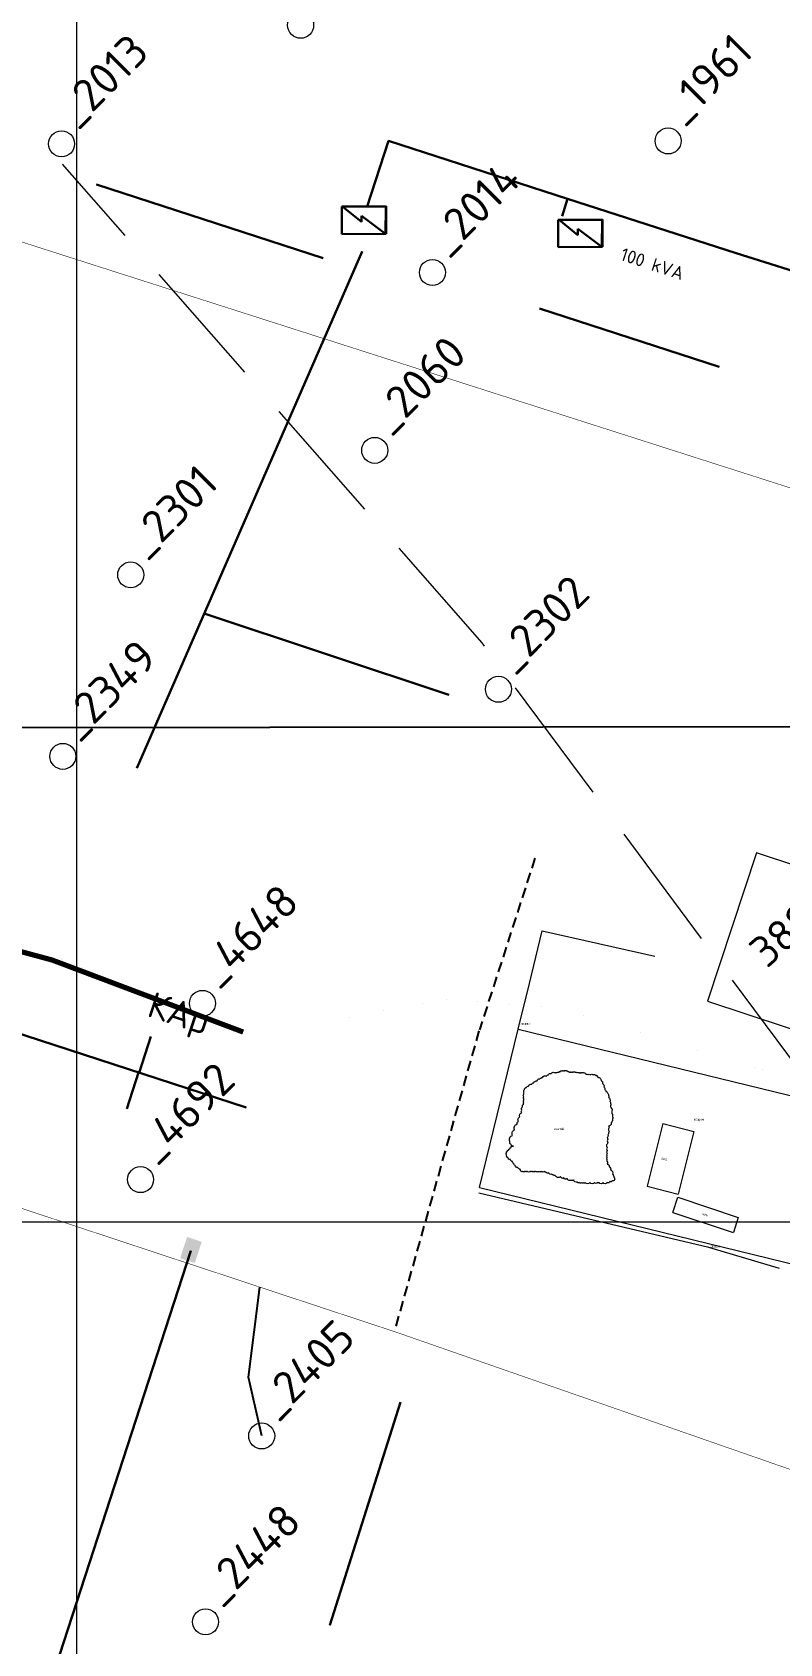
# Model space of a CAD drawing. Header units: millimetres. Extents: x 519 to 9564855, y -810 to 5021775.
# Drawn here: x 9533983 to 9534271, y 4997838 to 4998458 of the extents above; entities that cross this region are included whole.
import ezdxf

# ---------------------------------------------------------------- set-up
doc = ezdxf.new("R2010")
doc.units = ezdxf.units.MM
doc.header["$LTSCALE"] = 2
doc.header["$MEASUREMENT"] = 0
doc.header["$PDMODE"] = 2
doc.header["$PDSIZE"] = 5
doc.linetypes.add('92051501$0$GROUND2', pattern=[35, 25, -10])
doc.linetypes.add('Podzemka', pattern=[5, 2, -1, 2])
for name, color, linetype in [('0_ANNOT_Dimensions', 7, 'Continuous'), ('Existing roads', 41, 'Continuous'), ('GRID_PULKOVO', 7, 'Continuous'), ('OilColl&Flowlines', 3, 'Continuous'), ('OLD WELLS(dr.bfr2000)', 24, 'Continuous'), ('ROAD_FIELD', 255, '92051501$0$GROUND2'), ('ROAD_GROUND', 9, 'Continuous'), ('Stage 9.Frame&Text', 7, 'Continuous'), ('нефть', 8, 'Continuous')]:
    doc.layers.add(name, color=color, linetype=linetype)
for name, color, linetype, lineweight in [('Электро', 1, 'Continuous', 30), ('Электроснаб', 1, 'Continuous', 18), ('Электроснабжене', 1, 'Continuous', 18)]:
    doc.layers.add(name, color=color, linetype=linetype, lineweight=lineweight)
doc.styles.add('Elect', font='isocpeur.ttf')
doc.styles.get("Standard").update_dxf_attribs({"font": 'isocpeur.ttf', "width": 0.5})
doc.dimstyles.new('ISO-25', dxfattribs={"dimtxt": 15, "dimasz": 10, "dimexe": 5, "dimexo": 5, "dimgap": 5, "dimtad": 1, "dimtxsty": 'Standard', "dimblk": 'OBLIQUE', "dimcen": 50, "dimadec": 0, "dimazin": 0, "dimtfac": 1, "dimtmove": 0, "dimatfit": 3, "dimfxl": 0, "dimarcsym": 0})

# ---------------------------------------------------------------- blocks, each defined once
blk = doc.blocks.new('_Oblique')
at = {"color": 0, "linetype": 'ByBlock', "lineweight": -2}
blk.add_line((-0.5, -0.5), (0.5, 0.5), dxfattribs=at)
blk = doc.blocks.new('*D111')
at = {"layer": '0_ANNOT_Dimensions', "color": 0, "lineweight": -2, "transparency": 16777216}
for p, q in [((9540956.6, 4998200.09), (9521531.28, 4998171.79)), ((9540956.59, 4998203), (9540956.59, 4998205.09)), ((9521531.28, 4998174.7), (9521531.28, 4998176.79))]:
    blk.add_line(p, q, dxfattribs=at)
at = {"layer": 'DEFPOINTS', "color": 0, "linetype": 'ByBlock', "lineweight": 25, "transparency": 16777216}
for p in [(9540956.6, 4998198), (9521531.28, 4998171.79), (9521531.29, 4998169.71)]:
    blk.add_point(p, dxfattribs=at)
at = {"layer": '0_ANNOT_Dimensions', "color": 0, "linetype": 'ByBlock', "lineweight": -2, "transparency": 16777216, "xscale": 10, "yscale": 10, "zscale": 10}
for p, rotation in [((9540956.6, 4998200.09), 0.08345723362022996), ((9521531.28, 4998171.79), 180.0834572336203)]:
    blk.add_blockref('_Oblique', p, dxfattribs=dict(at, rotation=rotation))
at = {"layer": '0_ANNOT_Dimensions', "color": 0, "linetype": 'ByBlock', "lineweight": 25, "transparency": 16777216, "insert": (9531243.92, 4998199.94), "char_height": 15, "attachment_point": 5, "rotation": 0.08346, "bg_fill": 3, "box_fill_scale": 1.25, "bg_fill_color": 256, "bg_fill_true_color": 13158600, "bg_fill_transparency": 0}
blk.add_mtext('19425,33', dxfattribs=at)

msp = doc.modelspace()

# ---------------------------------------------------------------- hatches: boundary and pattern name
at = {"layer": 'Электро'}
msp.add_hatch(color=256, dxfattribs=at).paths.add_polyline_path([(9534039.92393, 4997985.94002), (9534045.53616, 4997984.08304), (9534048.24339, 4997992.26489), (9534042.63115, 4997994.12188)])
at = {"layer": 'Электроснаб', "lineweight": 0}
msp.add_hatch(color=1, dxfattribs=at).paths.add_polyline_path([(9534039.92393, 4997985.94002), (9534045.53616, 4997984.08304), (9534048.24339, 4997992.26489), (9534042.63115, 4997994.12188)])
at = {"layer": 'Электроснабжене', "lineweight": 0}
msp.add_hatch(color=1, dxfattribs=at).paths.add_polyline_path([(9534039.92393, 4997985.94002), (9534045.53616, 4997984.08304), (9534048.24339, 4997992.26489), (9534042.63115, 4997994.12188)])

# ---------------------------------------------------------------- linework, layer by layer
at = {"color": 1, "lineweight": 0}
for p, q in [((9534174.31886, 4998091.57695), (9534179.28267, 4998111.87709)), ((9534179.28267, 4998111.87709), (9534222.54309, 4998102.16748)), ((9534170.04123, 4998074.08306), (9534174.31886, 4998091.57695)), ((9534243.437, 4997990.03), (9534154.91239, 4998010.95253)), ((9534270.54, 4997982.045), (9534243.437, 4997990.03))]:
    msp.add_line(p, q, dxfattribs=at)
at = {"color": 5, "lineweight": 0}
for p, q in [((9534155.144, 4998013.159), (9534170.04123, 4998074.08306)), ((9534170.04123, 4998074.08306), (9534324.891, 4998036.219)), ((9534225.693, 4998037.716), (9534219.701, 4998013.618)), ((9534225.693, 4998037.716), (9534237.54, 4998034.671)), ((9534237.54, 4998034.671), (9534231.548, 4998010.573)), ((9534155.144, 4998013.159), (9534315.126, 4997974.04)), ((9534219.701, 4998013.618), (9534231.548, 4998010.573)), ((9534229.53653, 4998003.60009), (9534231.474, 4998009.411)), ((9534231.474, 4998009.411), (9534254.673, 4998001.676)), ((9534229.53653, 4998003.60009), (9534252.73553, 4997995.86509)), ((9534254.673, 4998001.676), (9534252.82226, 4997995.83618))]:
    msp.add_line(p, q, dxfattribs=at)
at = {"color": 0, "lineweight": 0}
msp.add_lwpolyline([(9534166.85182, 4998030.37223, -0.52056705), (9534166.85182, 4998030.88361, -0.52056705), (9534167.8748, 4998033.1851, -0.52056705), (9534168.64224, 4998035.23062, -0.52056705), (9534169.66562, 4998037.53211, -0.52056705), (9534170.17711, 4998038.55487, -0.52056705), (9534170.68861, 4998040.3447, -0.52056705), (9534171.45604, 4998041.87912, -0.52056705), (9534171.45604, 4998042.90188, -0.52056705), (9534171.71159, 4998044.18033, -0.52056705), (9534172.22348, 4998045.20309, -0.52056705), (9534172.22348, 4998045.97016, -0.52056705), (9534172.22348, 4998046.73751, -0.52056705), (9534172.22348, 4998047.24889, -0.52056705), (9534172.22348, 4998048.01596, -0.52056705), (9534172.22348, 4998049.03872, -0.52056705), (9534172.22348, 4998049.5501, -0.52056705), (9534172.22348, 4998050.06148, -0.52056705), (9534172.47903, 4998050.82883, -0.52056705), (9534172.73497, 4998051.34021, -0.52056705), (9534173.24647, 4998051.5959, -0.52056705), (9534174.0139, 4998052.10728, -0.52056705), (9534175.29284, 4998052.87435, -0.52056705), (9534176.06027, 4998053.38573, -0.52056705), (9534176.57177, 4998053.89711, -0.52056705), (9534177.3392, 4998054.1528, -0.52056705), (9534178.36258, 4998054.91987, -0.52056705), (9534178.87408, 4998055.17556, -0.52056705), (9534179.38557, 4998055.43153, -0.52056705), (9534180.92044, 4998055.94291, -0.52056705), (9534181.68788, 4998056.45429, -0.52056705), (9534182.71087, 4998056.96567, -0.52056705), (9534184.24574, 4998057.22136, -0.52056705), (9534185.01318, 4998057.22136, -0.52056705), (9534185.78022, 4998057.47705, -0.52056705), (9534186.29211, 4998057.73274, -0.52056705), (9534186.8036, 4998057.98843, -0.52056705), (9534187.31509, 4998057.98843, -0.52056705), (9534187.82659, 4998057.98843, -0.52056705), (9534188.59402, 4998057.98843, -0.52056705), (9534189.10552, 4998057.73274, -0.52056705), (9534189.6174, 4998057.47705, -0.52056705), (9534190.1289, 4998057.47705, -0.52056705), (9534190.64039, 4998057.47705, -0.52056705), (9534191.15189, 4998057.47705, -0.52056705), (9534191.91932, 4998057.47705, -0.52056705), (9534192.68676, 4998057.22136, -0.52056705), (9534193.4542, 4998057.22136, -0.52056705), (9534193.96569, 4998057.22136, -0.52056705), (9534194.47718, 4998057.22136, -0.52056705), (9534195.24462, 4998057.22136, -0.52056705), (9534196.01206, 4998056.70998, -0.52056705), (9534196.77949, 4998056.45429, -0.52056705), (9534197.80248, 4998056.45429, -0.52056705), (9534198.82586, 4998056.45429, -0.52056705), (9534199.84885, 4998056.1986, -0.52056705), (9534200.36073, 4998056.1986, -0.52056705), (9534200.36073, 4998055.68722, -0.52056705), (9534200.87223, 4998055.43153, -0.52056705), (9534201.63966, 4998054.91987, -0.52056705), (9534201.89521, 4998054.1528, -0.52056705), (9534202.4071, 4998053.13004, -0.52056705), (9534202.91859, 4998051.85159, -0.52056705), (9534203.17415, 4998050.82883, -0.52056705), (9534203.68603, 4998050.06148, -0.52056705), (9534204.45308, 4998049.29441, -0.52056705), (9534204.70902, 4998048.52734, -0.52056705), (9534204.70902, 4998047.76027, -0.52056705), (9534205.22051, 4998046.9932, -0.52056705), (9534205.22051, 4998046.22613, -0.52056705), (9534205.47646, 4998045.45878, -0.52056705), (9534205.47646, 4998044.69171, -0.52056705), (9534205.47646, 4998044.18033, -0.52056705), (9534205.7324, 4998043.66895, -0.52056705), (9534205.98795, 4998042.64619, -0.52056705), (9534205.98795, 4998042.13481, -0.52056705), (9534205.98795, 4998041.62315, -0.52056705), (9534206.24389, 4998040.85608, -0.52056705), (9534206.24389, 4998040.3447, -0.52056705), (9534206.24389, 4998039.57763, -0.52056705), (9534206.24389, 4998039.06625, -0.52056705), (9534205.98795, 4998038.55487, -0.52056705), (9534205.7324, 4998038.04349, -0.52056705), (9534205.22051, 4998037.02045, -0.52056705), (9534204.70902, 4998036.76476, -0.52056705), (9534204.70902, 4998035.742, -0.52056705), (9534204.70902, 4998035.23062, -0.52056705), (9534204.70902, 4998034.20786, -0.52056705), (9534204.45308, 4998033.44079, -0.52056705), (9534204.19752, 4998032.41775, -0.52056705), (9534204.19752, 4998031.1393, -0.52056705), (9534203.94158, 4998029.60516, -0.52056705), (9534203.94158, 4998029.09378, -0.52056705), (9534203.94158, 4998028.07074, -0.52056705), (9534203.94158, 4998026.79229, -0.52056705), (9534203.94158, 4998025.76953, -0.52056705), (9534203.94158, 4998025.00246, -0.52056705), (9534203.94158, 4998024.23539, -0.52056705), (9534203.94158, 4998023.46804, -0.52056705), (9534204.19752, 4998022.18959, -0.52056705), (9534204.96496, 4998021.16683, -0.52056705), (9534205.47646, 4998019.88838, -0.52056705), (9534206.24389, 4998018.35396, -0.52056705), (9534206.49944, 4998017.84258, -0.52056705), (9534206.75539, 4998017.07551, -0.52056705), (9534207.01133, 4998016.56413, -0.52056705), (9534207.01133, 4998016.05275, -0.52056705), (9534206.24389, 4998015.79706, -0.52056705), (9534205.22051, 4998015.54137, -0.52056705), (9534204.19752, 4998015.02999, -0.52056705), (9534202.66265, 4998015.02999, -0.52056705), (9534201.12778, 4998015.02999, -0.52056705), (9534200.61628, 4998015.02999, -0.52056705), (9534199.33735, 4998015.02999, -0.52056705), (9534197.54693, 4998015.02999, -0.52056705), (9534195.75611, 4998015.02999, -0.52056705), (9534194.98907, 4998015.02999, -0.52056705), (9534194.22163, 4998015.02999, -0.52056705), (9534193.4542, 4998015.02999, -0.52056705), (9534192.68676, 4998015.28568, -0.52056705), (9534191.40783, 4998016.05275, -0.52056705), (9534190.64039, 4998016.05275, -0.52056705), (9534188.84997, 4998016.56413, -0.52056705), (9534187.57104, 4998016.81982, -0.52056705), (9534186.29211, 4998017.3312, -0.52056705), (9534184.24574, 4998017.84258, -0.52056705), (9534183.4783, 4998018.09827, -0.52056705), (9534182.96681, 4998018.35396, -0.52056705), (9534181.68788, 4998018.86534, -0.52056705), (9534180.6645, 4998019.12131, -0.52056705), (9534180.15301, 4998019.377, -0.52056705), (9534179.12963, 4998019.377, -0.52056705), (9534178.36258, 4998019.377, -0.52056705), (9534177.59515, 4998019.377, -0.52056705), (9534176.82771, 4998019.377, -0.52056705), (9534176.31621, 4998019.377, -0.52056705), (9534175.54878, 4998019.377, -0.52056705), (9534175.03728, 4998019.377, -0.52056705), (9534174.5254, 4998019.377, -0.52056705), (9534173.50241, 4998019.377, -0.52056705), (9534172.99092, 4998019.377, -0.52056705), (9534172.47903, 4998019.377, -0.52056705), (9534171.71159, 4998019.377, -0.52056705), (9534171.2001, 4998019.377, -0.52056705), (9534170.94455, 4998020.14407, -0.52056705), (9534170.43266, 4998020.39976, -0.52056705), (9534169.92117, 4998020.91114, -0.52056705), (9534168.89818, 4998021.67821, -0.52056705), (9534168.3863, 4998022.44528, -0.52056705), (9534167.8748, 4998023.21235, -0.52056705), (9534167.36331, 4998023.46804, -0.52056705), (9534167.10737, 4998023.9797, -0.52056705), (9534166.08438, 4998024.74677, -0.52056705), (9534165.57289, 4998025.25815, -0.52056705), (9534165.57289, 4998025.76953, -0.52056705), (9534165.57289, 4998026.5366, -0.52056705), (9534165.82844, 4998027.04798, -0.52056705), (9534166.34032, 4998027.55936, -0.52056705), (9534166.85182, 4998028.07074, -0.52056705), (9534167.36331, 4998028.5824, -0.52056705), (9534167.61925, 4998029.09378, -0.52056705), (9534168.12172, 4998028.91574, -0.52056705), (9534167.66479, 4998029.19694, -0.52056705), (9534167.35546, 4998029.7538, -0.52056705)], format="xyb", close=True, dxfattribs=at)
at = {"layer": 'Existing roads', "color": 0, "linetype": 'ByBlock', "lineweight": 0, "ltscale": 80}
msp.add_line((9533000, 4998000), (9548000, 4998000), dxfattribs=at)
at = {"layer": 'GRID_PULKOVO', "lineweight": 0}
msp.add_line((9534000, 5010000), (9534000, 4992000), dxfattribs=at)
at = {"layer": 'OilColl&Flowlines', "linetype": 'ByBlock', "lineweight": -2, "ltscale": 50}
for p, q in [((9534066.22772, 4997940.21871), (9534070.62056, 4997974.84005)), ((9534071.3, 4997917.6), (9534066.22772, 4997940.21871))]:
    msp.add_line(p, q, dxfattribs=at)
at = {"layer": 'OilColl&Flowlines', "color": 3, "linetype": 'ByBlock', "lineweight": 0, "ltscale": 50, "const_width": 0.2}
msp.add_lwpolyline([(9534921.0381, 4998231.41384), (9534502.34928, 4998366.69014), (9534341.34645, 4998260.9497), (9533948.68227, 4998386.53842), (9533888.11678, 4998491.69253), (9533043.67068, 4998751.66233)], dxfattribs=at)
at = {"layer": 'OilColl&Flowlines', "linetype": 'ByBlock', "lineweight": -2, "ltscale": 50, "const_width": 0.2, "elevation": -37.26}
msp.add_lwpolyline([(9532806.3797, 4998394.6136), (9533134.23842, 4998284.62851), (9533371.36691, 4998206.16698), (9533566.41258, 4998141.62991), (9533806.28888, 4998062.25918), (9533967.57918, 4998008.89114), (9534122.8993, 4997957.564), (9534282.5, 4997902), (9534479.3647, 4997840.013)], dxfattribs=at)
at = {"layer": 'OLD WELLS(dr.bfr2000)', "lineweight": 0}
for centre in [(9534086.3, 4998460.2), (9533994.3, 4998414.6), (9534227.7, 4998415.7), (9534137, 4998365.1), (9534114.8, 4998296.7), (9534020.9, 4998248.8), (9534162.4, 4998204.8), (9533994.8, 4998179), (9534048.5, 4998084), (9534024.7, 4998016.2), (9534071.3, 4997917.6), (9534049.7, 4997846.1)]:
    msp.add_circle(centre, 5, dxfattribs=at)
at = {"layer": 'ROAD_FIELD', "lineweight": 0, "flags": 128}
msp.add_lwpolyline([(9534282.33677, 4998052.81866), (9534156.15562, 4998222.60087), (9533994.638, 4998406.8)], dxfattribs=at)
at = {"layer": 'ROAD_FIELD', "lineweight": 0, "const_width": 0.001, "flags": 128}
msp.add_lwpolyline([(9534285.34042, 4998051.90569), (9534185.32263, 4998082.30648), (9534141.53602, 4998085.53081), (9534094.98396, 4998076.77905), (9534071.01658, 4998070.79105)], dxfattribs=at)
at = {"layer": 'ROAD_GROUND', "lineweight": 0, "flags": 128}
for points, const_width in [([(9534063.66057, 4998071.5517), (9533990.2092, 4998099.23177), (9533873.16993, 4998130.77283), (9533643.179, 4998189.186), (9533548.64645, 4998213.09713), (9533427.734, 4998252.251), (9533316.004, 4998289.052), (9533311.59278, 4998289.55357)], 0.001), ([(9534064.18953, 4998072.95534), (9533990.66992, 4998100.66112), (9533873.52862, 4998132.22935), (9533643.54612, 4998190.64038), (9533549.06186, 4998214.53929), (9533428.19611, 4998253.67807), (9533316.32674, 4998290.52497), (9533312.83588, 4998290.92189)], 2), ([(9534064.71849, 4998074.35897), (9533991.13064, 4998102.09048), (9533873.90842, 4998133.68051), (9533643.91465, 4998192.09441), (9533549.47727, 4998215.98146), (9533428.66537, 4998255.10277), (9533316.64948, 4998291.99794), (9533313.00534, 4998292.41229)], 0.001)]:
    msp.add_lwpolyline(points, dxfattribs=dict(at, const_width=const_width))
at = {"layer": 'Stage 9.Frame&Text', "color": 0, "linetype": 'ByBlock', "lineweight": 0, "elevation": 0.00005}
msp.add_lwpolyline([(9534242.89218, 4998084.88591), (9534318.8727, 4998059.74533), (9534337.72814, 4998116.73072), (9534261.74761, 4998141.8713)], close=True, dxfattribs=at)
at = {"layer": 'нефть', "linetype": 'Podzemka'}
for points in [[(9534176.45225, 4998139.85204), (9534155.15073, 4998073.84706)], [(9534123.03823, 4997959.8316), (9534155.15073, 4998073.84706)]]:
    msp.add_lwpolyline(points, dxfattribs=at)
at = {"layer": 'Электро'}
for p, q in [((9534120.09823, 4998415.75697, 0), (9534111.89849, 4998390.52075, 0)), ((9534188.95962, 4998393.38255, 0), (9534120.09823, 4998415.75697, 0)), ((9534253.85739, 4998372.48246, 0), (9534188.95962, 4998393.38255, 0)), ((9534102.12176, 4998390.46092), (9534119.17019, 4998390.56526)), ((9534102.18646, 4998379.88857), (9534102.12176, 4998390.46092)), ((9534119.07294, 4998390.46681), (9534102.47734, 4998390.36524)), ((9534102.47734, 4998390.36524), (9534109.68912, 4998384.53801)), ((9534109.68912, 4998384.53801), (9534109.67458, 4998386.91324)), ((9534109.67458, 4998386.91324), (9534118.99925, 4998380.02435)), ((9534118.99925, 4998380.02435), (9534119.07294, 4998390.46681)), ((9534119.17019, 4998390.56526), (9534119.23489, 4998379.99291)), ((9534119.23489, 4998379.99291), (9534102.18646, 4998379.88857)), ((9534185.38031, 4998385.41221, 0), (9534202.42874, 4998385.51654, 0)), ((9534185.44501, 4998374.83985, 0), (9534185.38031, 4998385.41221, 0)), ((9534202.33148, 4998385.41809, 0), (9534185.73588, 4998385.31653, 0)), ((9534185.73588, 4998385.31653, 0), (9534192.94766, 4998379.48929, 0)), ((9534192.94766, 4998379.48929, 0), (9534192.93313, 4998381.86453, 0)), ((9534192.93313, 4998381.86453, 0), (9534202.25779, 4998374.97563, 0)), ((9534202.25779, 4998374.97563, 0), (9534202.33148, 4998385.41809, 0)), ((9534202.42874, 4998385.51654, 0), (9534202.49344, 4998374.94419, 0)), ((9534202.49344, 4998374.94419, 0), (9534185.44501, 4998374.83985, 0)), ((9534348.54149, 4998342.87809, 0), (9534253.85739, 4998372.48246, 0)), ((9533724.03648, 4998154.83516, 0.00001), (9534065.27464, 4998043.96016, 0.00001)), ((9534024.1785, 4998057.31311, 0.00001), (9534028.70638, 4998071.24848, 0.00001)), ((9534023.88894, 4998057.40719, 0.00001), (9534019.36107, 4998043.47182, 0.00001)), ((9534044.02425, 4997988.75007), (9533988.49682, 4997817.85423)), ((9534097.52917, 4997844.76859), (9534124.74863, 4997930.57119))]:
    msp.add_line(p, q, dxfattribs=at)
at = {"layer": 'Электро', "ltscale": 25}
for p, q in [((9534094.94692, 4998370.59021), (9534007.6718, 4998398.94762)), ((9534178.23949, 4998351.29187), (9534247.29892, 4998328.8531))]:
    msp.add_line(p, q, dxfattribs=at)
at = {"layer": 'Электро', "ltscale": 0.05}
for p, q in [((9534188.95962, 4998393.38255, 0), (9534186.993, 4998386.78604, 0)), ((9534109.94764, 4998373.15419), (9534023.26235, 4998174.51605)), ((9534049.21105, 4998233.97712), (9534143.34714, 4998202.64569))]:
    msp.add_line(p, q, dxfattribs=at)
at = {"layer": 'Электроснаб', "color": 1, "linetype": 'ByBlock', "lineweight": 0}
for p, q in [((9534120.09823, 4998415.75697, 0), (9534111.89849, 4998390.52075, 0)), ((9534188.95962, 4998393.38255, 0), (9534120.09823, 4998415.75697, 0)), ((9534253.85739, 4998372.48246, 0), (9534188.95962, 4998393.38255, 0)), ((9534348.54149, 4998342.87809, 0), (9534253.85739, 4998372.48246, 0))]:
    msp.add_line(p, q, dxfattribs=at)
at = {"layer": 'Электроснаб', "color": 1, "lineweight": 0, "ltscale": 25}
for p, q in [((9534094.94692, 4998370.59021), (9534007.6718, 4998398.94762)), ((9534178.23949, 4998351.29187), (9534247.29892, 4998328.8531))]:
    msp.add_line(p, q, dxfattribs=at)
at = {"layer": 'Электроснаб', "color": 1, "lineweight": 0, "ltscale": 0.05}
for p, q in [((9534188.95962, 4998393.38255, 0), (9534186.993, 4998386.78604, 0)), ((9534109.94764, 4998373.15419), (9534023.26235, 4998174.51605)), ((9534049.21105, 4998233.97712), (9534143.34714, 4998202.64569))]:
    msp.add_line(p, q, dxfattribs=at)
at = {"layer": 'Электроснаб', "color": 1, "lineweight": 0}
for p, q in [((9534102.12176, 4998390.46092), (9534119.17019, 4998390.56526)), ((9534102.18646, 4998379.88857), (9534102.12176, 4998390.46092)), ((9534119.07294, 4998390.46681), (9534102.47734, 4998390.36524)), ((9534102.47734, 4998390.36524), (9534109.68912, 4998384.53801)), ((9534109.68912, 4998384.53801), (9534109.67458, 4998386.91324)), ((9534109.67458, 4998386.91324), (9534118.99925, 4998380.02435)), ((9534118.99925, 4998380.02435), (9534119.07294, 4998390.46681)), ((9534119.17019, 4998390.56526), (9534119.23489, 4998379.99291)), ((9534119.23489, 4998379.99291), (9534102.18646, 4998379.88857)), ((9534185.38031, 4998385.41221, 0), (9534202.42874, 4998385.51654, 0)), ((9534185.44501, 4998374.83985, 0), (9534185.38031, 4998385.41221, 0)), ((9534202.33148, 4998385.41809, 0), (9534185.73588, 4998385.31653, 0)), ((9534185.73588, 4998385.31653, 0), (9534192.94766, 4998379.48929, 0)), ((9534192.94766, 4998379.48929, 0), (9534192.93313, 4998381.86453, 0)), ((9534192.93313, 4998381.86453, 0), (9534202.25779, 4998374.97563, 0)), ((9534202.25779, 4998374.97563, 0), (9534202.33148, 4998385.41809, 0)), ((9534202.42874, 4998385.51654, 0), (9534202.49344, 4998374.94419, 0)), ((9534202.49344, 4998374.94419, 0), (9534185.44501, 4998374.83985, 0)), ((9533724.03648, 4998154.83516, 0.00001), (9534065.27464, 4998043.96016, 0.00001)), ((9534024.1785, 4998057.31311, 0.00001), (9534028.70638, 4998071.24848, 0.00001)), ((9534023.88894, 4998057.40719, 0.00001), (9534019.36107, 4998043.47182, 0.00001)), ((9534044.02425, 4997988.75007), (9533988.49682, 4997817.85423)), ((9534097.52917, 4997844.76859), (9534124.74863, 4997930.57119))]:
    msp.add_line(p, q, dxfattribs=at)
at = {"layer": 'Электроснабжене', "color": 1, "linetype": 'ByBlock', "lineweight": 0}
for p, q in [((9534120.09823, 4998415.75697, 0), (9534111.89849, 4998390.52075, 0)), ((9534188.95962, 4998393.38255, 0), (9534120.09823, 4998415.75697, 0)), ((9534253.85739, 4998372.48246, 0), (9534188.95962, 4998393.38255, 0)), ((9534348.54149, 4998342.87809, 0), (9534253.85739, 4998372.48246, 0))]:
    msp.add_line(p, q, dxfattribs=at)
at = {"layer": 'Электроснабжене', "color": 1, "lineweight": 0, "ltscale": 25}
for p, q in [((9534094.94692, 4998370.59021), (9534007.6718, 4998398.94762)), ((9534178.23949, 4998351.29187), (9534247.29892, 4998328.8531))]:
    msp.add_line(p, q, dxfattribs=at)
at = {"layer": 'Электроснабжене', "color": 1, "lineweight": 0, "ltscale": 0.05}
for p, q in [((9534188.95962, 4998393.38255, 0), (9534186.993, 4998386.78604, 0)), ((9534109.94764, 4998373.15419), (9534023.26235, 4998174.51605)), ((9534049.21105, 4998233.97712), (9534143.34714, 4998202.64569))]:
    msp.add_line(p, q, dxfattribs=at)
at = {"layer": 'Электроснабжене', "color": 1, "lineweight": 0}
for p, q in [((9534102.12176, 4998390.46092), (9534119.17019, 4998390.56526)), ((9534102.18646, 4998379.88857), (9534102.12176, 4998390.46092)), ((9534119.07294, 4998390.46681), (9534102.47734, 4998390.36524)), ((9534102.47734, 4998390.36524), (9534109.68912, 4998384.53801)), ((9534109.68912, 4998384.53801), (9534109.67458, 4998386.91324)), ((9534109.67458, 4998386.91324), (9534118.99925, 4998380.02435)), ((9534118.99925, 4998380.02435), (9534119.07294, 4998390.46681)), ((9534119.17019, 4998390.56526), (9534119.23489, 4998379.99291)), ((9534119.23489, 4998379.99291), (9534102.18646, 4998379.88857)), ((9534185.38031, 4998385.41221, 0), (9534202.42874, 4998385.51654, 0)), ((9534185.44501, 4998374.83985, 0), (9534185.38031, 4998385.41221, 0)), ((9534202.33148, 4998385.41809, 0), (9534185.73588, 4998385.31653, 0)), ((9534185.73588, 4998385.31653, 0), (9534192.94766, 4998379.48929, 0)), ((9534192.94766, 4998379.48929, 0), (9534192.93313, 4998381.86453, 0)), ((9534192.93313, 4998381.86453, 0), (9534202.25779, 4998374.97563, 0)), ((9534202.25779, 4998374.97563, 0), (9534202.33148, 4998385.41809, 0)), ((9534202.42874, 4998385.51654, 0), (9534202.49344, 4998374.94419, 0)), ((9534202.49344, 4998374.94419, 0), (9534185.44501, 4998374.83985, 0)), ((9533724.03648, 4998154.83516, 0.00001), (9534065.27464, 4998043.96016, 0.00001)), ((9534024.1785, 4998057.31311, 0.00001), (9534028.70638, 4998071.24848, 0.00001)), ((9534023.88894, 4998057.40719, 0.00001), (9534019.36107, 4998043.47182, 0.00001)), ((9534044.02425, 4997988.75007), (9533988.49682, 4997817.85423)), ((9534097.52917, 4997844.76859), (9534124.74863, 4997930.57119))]:
    msp.add_line(p, q, dxfattribs=at)

# ---------------------------------------------------------------- texts
at = {"color": 1, "lineweight": 0, "char_height": 1, "attachment_point": 1}
for s, insert in [('освещение', (9534170.92414, 4998076.70925)), ('освещение', (9534237.66954, 4998039.89322)), ('качалкий', (9534183.90891, 4998036.2382)), ('освещение', (9534243.90891, 4997991.05763))]:
    msp.add_mtext(s, dxfattribs=dict(at, insert=insert))
at = {"lineweight": 0, "char_height": 1, "width": 0.1283165, "attachment_point": 1, "rotation": 348.03972413}
for insert in [(9534225.36231, 4998024.92741), (9534240.98028, 4998003.56)]:
    msp.add_mtext('склад', dxfattribs=dict(at, insert=insert))
at = {"layer": 'OLD WELLS(dr.bfr2000)', "lineweight": 0, "style": 'Elect'}
for s, p in [(' _2013', (9533994.3, 4998414.6)), (' _1961', (9534227.7, 4998415.7)), (' _2014', (9534137, 4998365.1)), (' _2060', (9534114.8, 4998296.7)), (' _2301', (9534020.9, 4998248.8)), (' _2302', (9534162.4, 4998204.8)), (' _2349', (9533994.8, 4998179)), (' _4648', (9534048.5, 4998084)), (' _4692', (9534024.7, 4998016.2)), (' _2405', (9534071.3, 4997917.6)), (' _2448', (9534049.7, 4997846.1))]:
    msp.add_text(s, height=12.5, rotation=44.99999992, dxfattribs=at).set_placement(p)
at = {"layer": 'Stage 9.Frame&Text', "color": 0, "linetype": 'ByBlock', "lineweight": 0, "style": 'Elect'}
msp.add_text('3880', height=12, rotation=41, dxfattribs=at).set_placement((9534265.70807, 4998097.16493))
at = {"layer": 'Электро', "ltscale": 0.05}
msp.add_text('100 kVA', height=5, rotation=341.691556, dxfattribs=at).set_placement((9534208.92663, 4998370.01826, -0.00006))
at = {"layer": 'Электро'}
msp.add_text('КАр', height=10, rotation=341.69155606, dxfattribs=at).set_placement((9534026.62763, 4998079.23204, -0.00001))
at = {"layer": 'Электроснаб', "color": 1, "lineweight": 0, "ltscale": 0.05}
msp.add_text('100 kVA', height=5, rotation=341.691556, dxfattribs=at).set_placement((9534208.92663, 4998370.01826, -0.00006))
at = {"layer": 'Электроснаб', "color": 1, "lineweight": 0}
msp.add_text('КАр', height=10, rotation=341.69155606, dxfattribs=at).set_placement((9534026.62763, 4998079.23204, -0.00001))
at = {"layer": 'Электроснабжене', "color": 1, "lineweight": 0, "ltscale": 0.05}
msp.add_text('100 kVA', height=5, rotation=341.691556, dxfattribs=at).set_placement((9534208.92663, 4998370.01826, -0.00006))
at = {"layer": 'Электроснабжене', "color": 1, "lineweight": 0}
msp.add_text('КАр', height=10, rotation=341.69155606, dxfattribs=at).set_placement((9534026.62763, 4998079.23204, -0.00001))

# ---------------------------------------------------------------- next in the draw order: dimensions: what is measured, and where the dimension line sits
at = {"layer": '0_ANNOT_Dimensions', "linetype": 'ByBlock', "lineweight": 25}
dim = msp.add_aligned_dim(p1=(9540956.6, 4998198), p2=(9521531.287, 4998169.705), distance=-2.08809, dimstyle='ISO-25', override={"dimtfill": 1}, dxfattribs=at)
dim.commit()
dim.dimension.update_dxf_attribs({"geometry": '*D111', "text_midpoint": (9531243.92007, 4998199.94057)})

doc.saveas('drawing.dxf')
